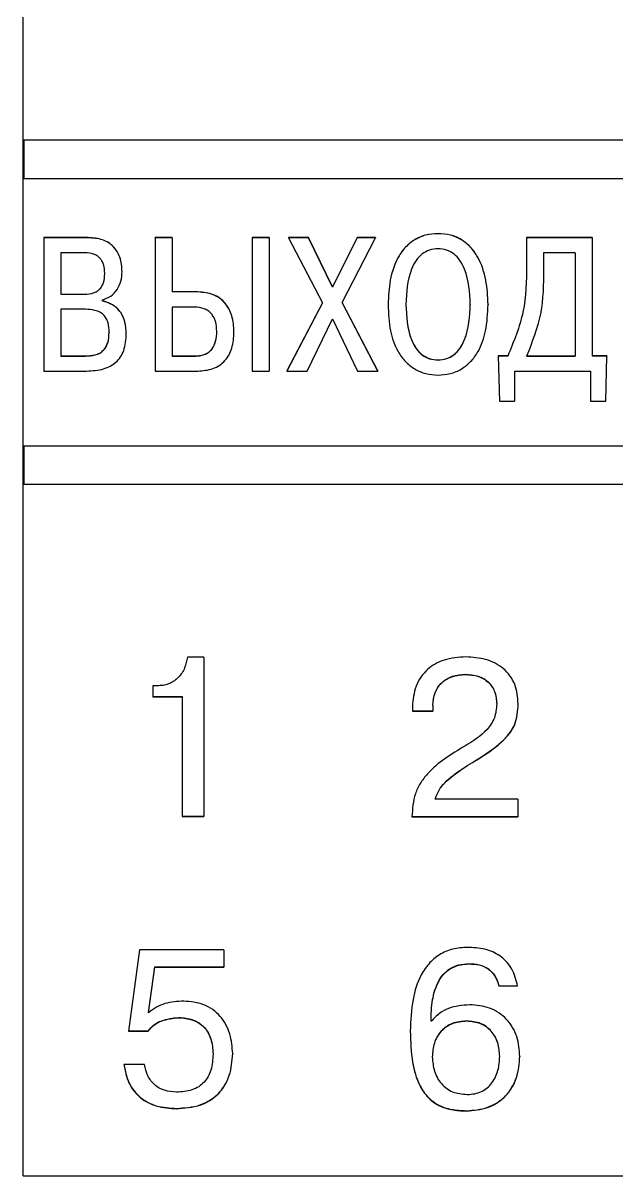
# Model space of a CAD drawing. Header units: millimetres. Extents: x 3520 to 8864, y 403 to 1747.
# Drawn here: x 7348.83 to 7356.58, y 1188.02 to 1203.05 of the extents above; entities that cross this region are included whole.
import ezdxf

# ---------------------------------------------------------------- set-up
doc = ezdxf.new("R2010")
doc.units = ezdxf.units.MM
doc.layers.add('text', color=250, linetype='Continuous')

msp = doc.modelspace()

# ---------------------------------------------------------------- linework, layer by layer
at = {"layer": 'text', "color": 0, "linetype": 'Continuous'}
for p, q in [((7348.834, 1188.018, 1518.358), (7348.834, 1227.039, 1518.358)), ((7358.844, 1201.521, 1518.358), (7348.844, 1201.521, 1518.358)), ((7348.844, 1201.521, 1518.358), (7348.844, 1201.022, 1518.358)), ((7348.844, 1201.022, 1518.358), (7358.844, 1201.022, 1518.358)), ((7348.844, 1201.022, 1518.358), (7358.844, 1201.022, 1518.358)), ((7349.683, 1200.25, 1518.358), (7349.106, 1200.25, 1518.358)), ((7349.106, 1200.25, 1518.358), (7349.106, 1200.248, 1518.358)), ((7349.683, 1200.248, 1518.358), (7349.106, 1200.248, 1518.358)), ((7349.106, 1200.248, 1518.358), (7349.106, 1198.51, 1518.358)), ((7349.683, 1200.25, 1518.358), (7349.683, 1200.248, 1518.358)), ((7350.779, 1200.25, 1518.358), (7350.557, 1200.25, 1518.358)), ((7350.557, 1200.248, 1518.358), (7350.557, 1200.25, 1518.358)), ((7350.557, 1200.248, 1518.358), (7350.557, 1198.51, 1518.358)), ((7350.779, 1200.248, 1518.358), (7350.557, 1200.248, 1518.358)), ((7350.779, 1200.248, 1518.358), (7350.779, 1200.25, 1518.358)), ((7350.779, 1200.248, 1518.358), (7350.779, 1199.541, 1518.358)), ((7352.043, 1200.25, 1518.358), (7351.821, 1200.25, 1518.358)), ((7351.821, 1200.25, 1518.358), (7351.821, 1200.248, 1518.358)), ((7352.043, 1200.248, 1518.358), (7351.821, 1200.248, 1518.358)), ((7351.821, 1200.248, 1518.358), (7351.821, 1198.51, 1518.358)), ((7352.043, 1200.25, 1518.358), (7352.043, 1200.248, 1518.358)), ((7352.043, 1200.248, 1518.358), (7352.043, 1198.51, 1518.358)), ((7352.558, 1200.25, 1518.358), (7352.297, 1200.25, 1518.358)), ((7352.297, 1200.25, 1518.358), (7352.297, 1200.248, 1518.358)), ((7352.558, 1200.248, 1518.358), (7352.297, 1200.248, 1518.358)), ((7352.297, 1200.248, 1518.358), (7352.738, 1199.399, 1518.358)), ((7352.872, 1199.607, 1518.358), (7352.558, 1200.25, 1518.358)), ((7352.558, 1200.25, 1518.358), (7352.558, 1200.248, 1518.358)), ((7352.872, 1199.605, 1518.358), (7352.558, 1200.248, 1518.358)), ((7353.191, 1200.25, 1518.358), (7352.872, 1199.607, 1518.358)), ((7353.191, 1200.248, 1518.358), (7352.872, 1199.605, 1518.358)), ((7352.997, 1199.404, 1518.358), (7353.432, 1200.248, 1518.358)), ((7353.432, 1200.25, 1518.358), (7353.191, 1200.25, 1518.358)), ((7353.191, 1200.25, 1518.358), (7353.191, 1200.248, 1518.358)), ((7353.432, 1200.248, 1518.358), (7353.191, 1200.248, 1518.358)), ((7353.432, 1200.25, 1518.358), (7353.432, 1200.248, 1518.358)), ((7354.247, 1200.302, 1518.358), (7354.247, 1200.301, 1518.358)), ((7356.256, 1200.25, 1518.358), (7355.402, 1200.25, 1518.358)), ((7355.402, 1200.25, 1518.358), (7355.402, 1200.248, 1518.358)), ((7356.256, 1200.248, 1518.358), (7355.402, 1200.248, 1518.358)), ((7355.402, 1200.248, 1518.358), (7355.402, 1199.891, 1518.358)), ((7356.256, 1200.25, 1518.358), (7356.256, 1200.248, 1518.358)), ((7356.256, 1200.248, 1518.358), (7356.256, 1198.706, 1518.358)), ((7349.643, 1200.052, 1518.358), (7349.327, 1200.052, 1518.358)), ((7349.327, 1200.052, 1518.358), (7349.327, 1199.511, 1518.358)), ((7355.624, 1200.052, 1518.358), (7355.624, 1199.836, 1518.358)), ((7356.035, 1200.052, 1518.358), (7355.624, 1200.052, 1518.358)), ((7356.035, 1200.052, 1518.358), (7356.035, 1198.706, 1518.358)), ((7349.9, 1199.783, 1518.358), (7349.9, 1199.781, 1518.358)), ((7350.126, 1199.808, 1518.358), (7350.126, 1199.806, 1518.358)), ((7349.327, 1199.512, 1518.358), (7349.636, 1199.512, 1518.358)), ((7349.327, 1199.511, 1518.358), (7349.636, 1199.511, 1518.358)), ((7349.636, 1199.512, 1518.358), (7349.636, 1199.511, 1518.358)), ((7351.115, 1199.542, 1518.358), (7350.779, 1199.542, 1518.358)), ((7351.115, 1199.541, 1518.358), (7350.779, 1199.541, 1518.358)), ((7351.115, 1199.541, 1518.358), (7351.115, 1199.542, 1518.358)), ((7352.872, 1199.607, 1518.358), (7352.872, 1199.605, 1518.358)), ((7349.867, 1199.436, 1518.358), (7349.867, 1199.424, 1518.358)), ((7351.07, 1199.344, 1518.358), (7350.779, 1199.344, 1518.358)), ((7350.779, 1199.344, 1518.358), (7350.779, 1198.706, 1518.358)), ((7352.738, 1199.4, 1518.358), (7352.274, 1198.512, 1518.358)), ((7352.738, 1199.399, 1518.358), (7352.274, 1198.51, 1518.358)), ((7353.462, 1198.512, 1518.358), (7352.997, 1199.405, 1518.358)), ((7353.462, 1198.51, 1518.358), (7352.997, 1199.404, 1518.358)), ((7353.595, 1199.381, 1518.358), (7353.595, 1199.379, 1518.358)), ((7353.826, 1199.381, 1518.358), (7353.826, 1199.379, 1518.358)), ((7354.667, 1199.381, 1518.358), (7354.667, 1199.379, 1518.358)), ((7354.899, 1199.381, 1518.358), (7354.899, 1199.379, 1518.358)), ((7349.648, 1199.315, 1518.358), (7349.327, 1199.315, 1518.358)), ((7349.327, 1199.315, 1518.358), (7349.327, 1198.706, 1518.358)), ((7352.541, 1198.51, 1518.358), (7352.87, 1199.193, 1518.358)), ((7352.87, 1199.193, 1518.358), (7353.196, 1198.51, 1518.358)), ((7351.361, 1199.028, 1518.358), (7351.361, 1199.027, 1518.358)), ((7351.585, 1199.019, 1518.358), (7351.585, 1199.021, 1518.358)), ((7350.181, 1198.996, 1518.358), (7350.181, 1198.994, 1518.358)), ((7349.327, 1198.708, 1518.358), (7349.648, 1198.708, 1518.358)), ((7349.327, 1198.706, 1518.358), (7349.648, 1198.706, 1518.358)), ((7349.648, 1198.708, 1518.358), (7349.648, 1198.706, 1518.358)), ((7350.779, 1198.708, 1518.358), (7351.088, 1198.708, 1518.358)), ((7350.779, 1198.706, 1518.358), (7351.088, 1198.706, 1518.358)), ((7351.088, 1198.708, 1518.358), (7351.088, 1198.706, 1518.358)), ((7354.247, 1198.656, 1518.358), (7354.247, 1198.654, 1518.358)), ((7355.156, 1198.708, 1518.358), (7355.031, 1198.708, 1518.358)), ((7355.031, 1198.708, 1518.358), (7355.031, 1198.706, 1518.358)), ((7355.031, 1198.706, 1518.358), (7355.046, 1198.118, 1518.358)), ((7355.156, 1198.706, 1518.358), (7355.031, 1198.706, 1518.358)), ((7355.156, 1198.708, 1518.358), (7355.156, 1198.706, 1518.358)), ((7355.402, 1198.708, 1518.358), (7356.035, 1198.708, 1518.358)), ((7355.402, 1198.706, 1518.358), (7356.035, 1198.706, 1518.358)), ((7356.448, 1198.708, 1518.358), (7356.256, 1198.708, 1518.358)), ((7356.448, 1198.706, 1518.358), (7356.256, 1198.706, 1518.358)), ((7356.433, 1198.118, 1518.358), (7356.448, 1198.706, 1518.358)), ((7356.448, 1198.708, 1518.358), (7356.448, 1198.706, 1518.358)), ((7349.106, 1198.51, 1518.358), (7349.663, 1198.51, 1518.358)), ((7350.557, 1198.51, 1518.358), (7351.115, 1198.51, 1518.358)), ((7351.821, 1198.51, 1518.358), (7352.043, 1198.51, 1518.358)), ((7352.274, 1198.512, 1518.358), (7352.274, 1198.51, 1518.358)), ((7352.274, 1198.51, 1518.358), (7352.541, 1198.51, 1518.358)), ((7353.196, 1198.51, 1518.358), (7353.462, 1198.51, 1518.358)), ((7353.462, 1198.512, 1518.358), (7353.462, 1198.51, 1518.358)), ((7355.245, 1198.51, 1518.358), (7356.234, 1198.51, 1518.358)), ((7355.245, 1198.51, 1518.358), (7355.245, 1198.118, 1518.358)), ((7356.234, 1198.51, 1518.358), (7356.234, 1198.118, 1518.358)), ((7355.046, 1198.118, 1518.358), (7355.245, 1198.118, 1518.358)), ((7356.234, 1198.118, 1518.358), (7356.433, 1198.118, 1518.358)), ((7362.676, 1197.531, 1518.358), (7348.844, 1197.531, 1518.358)), ((7348.844, 1197.531, 1518.358), (7348.844, 1197.034, 1518.358)), ((7348.844, 1197.034, 1518.358), (7364.224, 1197.034, 1518.358)), ((7348.844, 1197.034, 1518.358), (7364.224, 1197.034, 1518.358)), ((7351.191, 1194.779, 1518.358), (7350.977, 1194.779, 1518.358)), ((7351.191, 1194.779, 1518.358), (7351.191, 1192.705, 1518.358)), ((7354.602, 1194.555, 1518.358), (7354.602, 1194.557, 1518.358)), ((7350.606, 1194.409, 1518.358), (7350.527, 1194.409, 1518.358)), ((7350.527, 1194.409, 1518.358), (7350.527, 1194.263, 1518.358)), ((7350.527, 1194.266, 1518.358), (7350.911, 1194.266, 1518.358)), ((7350.527, 1194.263, 1518.358), (7350.911, 1194.263, 1518.358)), ((7350.911, 1194.266, 1518.358), (7350.911, 1194.263, 1518.358)), ((7350.911, 1194.263, 1518.358), (7350.911, 1192.705, 1518.358)), ((7353.912, 1194.139, 1518.358), (7353.912, 1194.078, 1518.358)), ((7353.912, 1194.081, 1518.358), (7354.18, 1194.081, 1518.358)), ((7353.912, 1194.078, 1518.358), (7354.18, 1194.078, 1518.358)), ((7354.18, 1194.153, 1518.358), (7354.18, 1194.156, 1518.358)), ((7354.18, 1194.153, 1518.358), (7354.18, 1194.078, 1518.358)), ((7355.012, 1194.168, 1518.358), (7355.012, 1194.17, 1518.358)), ((7355.292, 1194.171, 1518.358), (7355.292, 1194.173, 1518.358)), ((7354.637, 1193.371, 1518.358), (7354.637, 1193.373, 1518.358)), ((7354.209, 1192.929, 1518.358), (7354.209, 1192.932, 1518.358)), ((7355.286, 1192.929, 1518.358), (7354.209, 1192.929, 1518.358)), ((7355.286, 1192.929, 1518.358), (7355.286, 1192.701, 1518.358)), ((7350.911, 1192.708, 1518.358), (7351.191, 1192.708, 1518.358)), ((7350.911, 1192.705, 1518.358), (7351.191, 1192.705, 1518.358)), ((7353.906, 1192.704, 1518.358), (7355.286, 1192.704, 1518.358)), ((7353.906, 1192.701, 1518.358), (7355.286, 1192.701, 1518.358)), ((7350.351, 1190.967, 1518.358), (7350.208, 1189.906, 1518.358)), ((7351.451, 1190.967, 1518.358), (7350.351, 1190.967, 1518.358)), ((7351.451, 1190.967, 1518.358), (7351.451, 1190.74, 1518.358)), ((7354.65, 1190.785, 1518.358), (7354.65, 1190.782, 1518.358)), ((7350.47, 1190.148, 1518.358), (7350.552, 1190.743, 1518.358)), ((7350.47, 1190.145, 1518.358), (7350.552, 1190.74, 1518.358)), ((7350.552, 1190.743, 1518.358), (7351.451, 1190.743, 1518.358)), ((7350.552, 1190.743, 1518.358), (7350.552, 1190.74, 1518.358)), ((7350.552, 1190.74, 1518.358), (7351.451, 1190.74, 1518.358)), ((7355.04, 1190.497, 1518.358), (7355.284, 1190.497, 1518.358)), ((7355.04, 1190.497, 1518.358), (7355.04, 1190.494, 1518.358)), ((7355.04, 1190.494, 1518.358), (7355.284, 1190.494, 1518.358)), ((7350.47, 1190.148, 1518.358), (7350.47, 1190.145, 1518.358)), ((7350.863, 1190.084, 1518.358), (7350.863, 1190.081, 1518.358)), ((7354.155, 1190.04, 1518.358), (7354.155, 1190.037, 1518.358)), ((7354.161, 1190.037, 1518.358), (7354.155, 1190.037, 1518.358)), ((7354.621, 1190.037, 1518.358), (7354.621, 1190.034, 1518.358)), ((7350.208, 1189.909, 1518.358), (7350.465, 1189.909, 1518.358)), ((7350.208, 1189.906, 1518.358), (7350.465, 1189.906, 1518.358)), ((7350.465, 1189.909, 1518.358), (7350.465, 1189.906, 1518.358)), ((7351.312, 1189.61, 1518.358), (7351.312, 1189.607, 1518.358)), ((7351.568, 1189.613, 1518.358), (7351.568, 1189.61, 1518.358)), ((7354.172, 1189.571, 1518.358), (7354.172, 1189.568, 1518.358)), ((7355.052, 1189.58, 1518.358), (7355.052, 1189.577, 1518.358)), ((7350.418, 1189.469, 1518.358), (7350.15, 1189.469, 1518.358)), ((7354.615, 1188.868, 1518.358), (7354.615, 1188.864, 1518.358)), ((7348.834, 1188.018, 1518.358), (7364.234, 1188.018, 1518.358)), ((7348.834, 1188.018, 1518.358), (7364.234, 1188.018, 1518.358))]:
    msp.add_line(p, q, dxfattribs=at)
for points, knots in [([(7350.126, 1199.808, 1518.358), (7350.122, 1199.871, 1518.358), (7350.115, 1199.963, 1518.358), (7350.063, 1200.071, 1518.358), (7350.013, 1200.136, 1518.358), (7349.948, 1200.187, 1518.358), (7349.84, 1200.239, 1518.358), (7349.747, 1200.245, 1518.358), (7349.683, 1200.25, 1518.358)], [0, 0, 0, 0, 0.26731, 0.385919, 0.500024, 0.613954, 0.731824, 1, 1, 1, 1]), ([(7350.126, 1199.806, 1518.358), (7350.122, 1199.87, 1518.358), (7350.115, 1199.962, 1518.358), (7350.064, 1200.07, 1518.358), (7350.013, 1200.135, 1518.358), (7349.948, 1200.186, 1518.358), (7349.84, 1200.238, 1518.358), (7349.747, 1200.244, 1518.358), (7349.683, 1200.248, 1518.358)], [0, 0, 0, 0, 0.26715, 0.385442, 0.500124, 0.613944, 0.731883, 1, 1, 1, 1]), ([(7354.247, 1200.302, 1518.358), (7354.192, 1200.298, 1518.358), (7354.086, 1200.291, 1518.358), (7353.939, 1200.229, 1518.358), (7353.816, 1200.129, 1518.358), (7353.694, 1199.955, 1518.358), (7353.609, 1199.697, 1518.358), (7353.599, 1199.486, 1518.358), (7353.595, 1199.381, 1518.358)], [0, 0, 0, 0, 0.129366, 0.249925, 0.370585, 0.499952, 0.74967, 1, 1, 1, 1]), ([(7354.247, 1200.301, 1518.358), (7354.192, 1200.297, 1518.358), (7354.086, 1200.29, 1518.358), (7353.939, 1200.228, 1518.358), (7353.816, 1200.128, 1518.358), (7353.694, 1199.953, 1518.358), (7353.609, 1199.696, 1518.358), (7353.599, 1199.485, 1518.358), (7353.595, 1199.379, 1518.358)], [0, 0, 0, 0, 0.129158, 0.24991, 0.370526, 0.499928, 0.749657, 1, 1, 1, 1]), ([(7354.899, 1199.381, 1518.358), (7354.894, 1199.486, 1518.358), (7354.884, 1199.697, 1518.358), (7354.799, 1199.955, 1518.358), (7354.677, 1200.129, 1518.358), (7354.554, 1200.229, 1518.358), (7354.408, 1200.292, 1518.358), (7354.302, 1200.298, 1518.358), (7354.247, 1200.302, 1518.358)], [0, 0, 0, 0, 0.250372, 0.500096, 0.629537, 0.750005, 0.870914, 1, 1, 1, 1]), ([(7354.899, 1199.379, 1518.358), (7354.894, 1199.485, 1518.358), (7354.884, 1199.696, 1518.358), (7354.799, 1199.953, 1518.358), (7354.677, 1200.128, 1518.358), (7354.555, 1200.228, 1518.358), (7354.408, 1200.29, 1518.358), (7354.302, 1200.297, 1518.358), (7354.247, 1200.301, 1518.358)], [0, 0, 0, 0, 0.250342, 0.50007, 0.629371, 0.750086, 0.870785, 1, 1, 1, 1]), ([(7354.247, 1200.104, 1518.358), (7354.209, 1200.101, 1518.358), (7354.135, 1200.095, 1518.358), (7354.035, 1200.04, 1518.358), (7353.955, 1199.952, 1518.358), (7353.846, 1199.738, 1518.358), (7353.835, 1199.536, 1518.358), (7353.826, 1199.379, 1518.358)], [0, 0, 0, 0, 0.120938, 0.236196, 0.358993, 0.500454, 1, 1, 1, 1]), ([(7354.667, 1199.379, 1518.358), (7354.659, 1199.536, 1518.358), (7354.647, 1199.738, 1518.358), (7354.539, 1199.952, 1518.358), (7354.459, 1200.04, 1518.358), (7354.358, 1200.095, 1518.358), (7354.284, 1200.101, 1518.358), (7354.247, 1200.104, 1518.358)], [0, 0, 0, 0, 0.499446, 0.641005, 0.763843, 0.879091, 1, 1, 1, 1]), ([(7349.9, 1199.781, 1518.358), (7349.897, 1199.821, 1518.358), (7349.894, 1199.879, 1518.358), (7349.865, 1199.946, 1518.358), (7349.837, 1199.985, 1518.358), (7349.799, 1200.015, 1518.358), (7349.736, 1200.046, 1518.358), (7349.681, 1200.05, 1518.358), (7349.643, 1200.052, 1518.358)], [0, 0, 0, 0, 0.279964, 0.39887, 0.509973, 0.619597, 0.734336, 1, 1, 1, 1]), ([(7349.636, 1199.512, 1518.358), (7349.676, 1199.515, 1518.358), (7349.733, 1199.518, 1518.358), (7349.799, 1199.549, 1518.358), (7349.837, 1199.58, 1518.358), (7349.866, 1199.619, 1518.358), (7349.894, 1199.686, 1518.358), (7349.897, 1199.743, 1518.358), (7349.9, 1199.783, 1518.358)], [0, 0, 0, 0, 0.274129, 0.390506, 0.500129, 0.608191, 0.724448, 1, 1, 1, 1]), ([(7349.636, 1199.511, 1518.358), (7349.676, 1199.513, 1518.358), (7349.733, 1199.517, 1518.358), (7349.799, 1199.548, 1518.358), (7349.837, 1199.578, 1518.358), (7349.866, 1199.617, 1518.358), (7349.894, 1199.684, 1518.358), (7349.897, 1199.741, 1518.358), (7349.9, 1199.781, 1518.358)], [0, 0, 0, 0, 0.274125, 0.390499, 0.500129, 0.608191, 0.724447, 1, 1, 1, 1]), ([(7349.867, 1199.436, 1518.358), (7349.906, 1199.45, 1518.358), (7349.983, 1199.479, 1518.358), (7350.065, 1199.571, 1518.358), (7350.117, 1199.683, 1518.358), (7350.123, 1199.764, 1518.358), (7350.126, 1199.806, 1518.358)], [0, 0, 0, 0, 0.249892, 0.499363, 0.742102, 1, 1, 1, 1]), ([(7355.402, 1199.892, 1518.358), (7355.399, 1199.687, 1518.358), (7355.392, 1199.276, 1518.358), (7355.234, 1198.897, 1518.358), (7355.156, 1198.708, 1518.358)], [0, 0, 0, 0, 0.500758, 1, 1, 1, 1]), ([(7355.402, 1199.891, 1518.358), (7355.399, 1199.685, 1518.358), (7355.392, 1199.275, 1518.358), (7355.234, 1198.896, 1518.358), (7355.156, 1198.706, 1518.358)], [0, 0, 0, 0, 0.500761, 1, 1, 1, 1]), ([(7355.624, 1199.836, 1518.358), (7355.621, 1199.641, 1518.358), (7355.616, 1199.251, 1518.358), (7355.473, 1198.888, 1518.358), (7355.402, 1198.706, 1518.358)], [0, 0, 0, 0, 0.5008649, 1, 1, 1, 1]), ([(7351.585, 1199.021, 1518.358), (7351.581, 1199.092, 1518.358), (7351.573, 1199.225, 1518.358), (7351.495, 1199.376, 1518.358), (7351.403, 1199.462, 1518.358), (7351.286, 1199.527, 1518.358), (7351.184, 1199.536, 1518.358), (7351.115, 1199.542, 1518.358)], [0, 0, 0, 0, 0.269461, 0.49987, 0.620692, 0.74238, 1, 1, 1, 1]), ([(7351.585, 1199.019, 1518.358), (7351.581, 1199.091, 1518.358), (7351.573, 1199.223, 1518.358), (7351.494, 1199.375, 1518.358), (7351.401, 1199.461, 1518.358), (7351.284, 1199.526, 1518.358), (7351.183, 1199.535, 1518.358), (7351.115, 1199.541, 1518.358)], [0, 0, 0, 0, 0.269413, 0.499914, 0.62498, 0.744912, 1, 1, 1, 1]), ([(7350.181, 1198.996, 1518.358), (7350.178, 1199.048, 1518.358), (7350.172, 1199.145, 1518.358), (7350.123, 1199.259, 1518.358), (7350.062, 1199.331, 1518.358), (7349.985, 1199.392, 1518.358), (7349.914, 1199.412, 1518.358), (7349.867, 1199.425, 1518.358)], [0, 0, 0, 0, 0.267608, 0.500027, 0.62521, 0.750538, 1, 1, 1, 1]), ([(7350.181, 1198.994, 1518.358), (7350.178, 1199.046, 1518.358), (7350.172, 1199.143, 1518.358), (7350.123, 1199.257, 1518.358), (7350.062, 1199.329, 1518.358), (7349.985, 1199.39, 1518.358), (7349.914, 1199.41, 1518.358), (7349.867, 1199.424, 1518.358)], [0, 0, 0, 0, 0.267538, 0.500053, 0.625148, 0.75056, 1, 1, 1, 1]), ([(7351.361, 1199.027, 1518.358), (7351.359, 1199.071, 1518.358), (7351.355, 1199.135, 1518.358), (7351.323, 1199.211, 1518.358), (7351.292, 1199.258, 1518.358), (7351.25, 1199.296, 1518.358), (7351.177, 1199.336, 1518.358), (7351.114, 1199.341, 1518.358), (7351.07, 1199.344, 1518.358)], [0, 0, 0, 0, 0.270733, 0.388748, 0.500495, 0.616619, 0.734603, 1, 1, 1, 1]), ([(7353.595, 1199.379, 1518.358), (7353.599, 1199.263, 1518.358), (7353.608, 1199.051, 1518.358), (7353.696, 1198.796, 1518.358), (7353.814, 1198.631, 1518.358), (7353.939, 1198.532, 1518.358), (7354.086, 1198.469, 1518.358), (7354.193, 1198.462, 1518.358), (7354.247, 1198.458, 1518.358)], [0, 0, 0, 0, 0.274406, 0.500045, 0.628022, 0.750029, 0.872827, 1, 1, 1, 1]), ([(7353.826, 1199.381, 1518.358), (7353.835, 1199.223, 1518.358), (7353.845, 1199.022, 1518.358), (7353.953, 1198.808, 1518.358), (7354.034, 1198.72, 1518.358), (7354.135, 1198.665, 1518.358), (7354.209, 1198.659, 1518.358), (7354.247, 1198.656, 1518.358)], [0, 0, 0, 0, 0.499445, 0.640421, 0.762992, 0.878426, 1, 1, 1, 1]), ([(7353.826, 1199.379, 1518.358), (7353.835, 1199.222, 1518.358), (7353.845, 1199.02, 1518.358), (7353.953, 1198.806, 1518.358), (7354.034, 1198.718, 1518.358), (7354.135, 1198.664, 1518.358), (7354.209, 1198.657, 1518.358), (7354.247, 1198.654, 1518.358)], [0, 0, 0, 0, 0.49947, 0.6404466, 0.7630116, 0.8784413, 1, 1, 1, 1]), ([(7354.247, 1198.656, 1518.358), (7354.285, 1198.659, 1518.358), (7354.359, 1198.665, 1518.358), (7354.46, 1198.72, 1518.358), (7354.54, 1198.808, 1518.358), (7354.648, 1199.021, 1518.358), (7354.659, 1199.223, 1518.358), (7354.667, 1199.381, 1518.358)], [0, 0, 0, 0, 0.121608, 0.237056, 0.35958, 0.500426, 1, 1, 1, 1]), ([(7354.247, 1198.458, 1518.358), (7354.301, 1198.462, 1518.358), (7354.407, 1198.469, 1518.358), (7354.554, 1198.532, 1518.358), (7354.679, 1198.631, 1518.358), (7354.798, 1198.796, 1518.358), (7354.885, 1199.051, 1518.358), (7354.894, 1199.263, 1518.358), (7354.899, 1199.379, 1518.358)], [0, 0, 0, 0, 0.127102, 0.249969, 0.371879, 0.499953, 0.725551, 1, 1, 1, 1]), ([(7354.247, 1198.654, 1518.358), (7354.285, 1198.657, 1518.358), (7354.359, 1198.664, 1518.358), (7354.46, 1198.719, 1518.358), (7354.54, 1198.806, 1518.358), (7354.648, 1199.02, 1518.358), (7354.659, 1199.222, 1518.358), (7354.667, 1199.379, 1518.358)], [0, 0, 0, 0, 0.121594, 0.23703, 0.35955, 0.5004, 1, 1, 1, 1]), ([(7349.957, 1199.014, 1518.358), (7349.955, 1199.056, 1518.358), (7349.952, 1199.119, 1518.358), (7349.922, 1199.197, 1518.358), (7349.884, 1199.247, 1518.358), (7349.833, 1199.282, 1518.358), (7349.754, 1199.31, 1518.358), (7349.69, 1199.313, 1518.358), (7349.648, 1199.315, 1518.358)], [0, 0, 0, 0, 0.249998, 0.380366, 0.499944, 0.618679, 0.749932, 1, 1, 1, 1]), ([(7349.648, 1198.708, 1518.358), (7349.69, 1198.71, 1518.358), (7349.755, 1198.712, 1518.358), (7349.834, 1198.742, 1518.358), (7349.883, 1198.779, 1518.358), (7349.917, 1198.825, 1518.358), (7349.951, 1198.903, 1518.358), (7349.954, 1198.969, 1518.358), (7349.957, 1199.016, 1518.358)], [0, 0, 0, 0, 0.250097, 0.379826, 0.500134, 0.607277, 0.723092, 1, 1, 1, 1]), ([(7349.957, 1199.016, 1518.358), (7349.957, 1199.015, 1518.358), (7349.957, 1199.015, 1518.358), (7349.957, 1199.014, 1518.358), (7349.957, 1199.014, 1518.358)], [0, 0, 0, 0, 0.500179, 1, 1, 1, 1]), ([(7351.088, 1198.708, 1518.358), (7351.11, 1198.709, 1518.358), (7351.152, 1198.711, 1518.358), (7351.211, 1198.729, 1518.358), (7351.261, 1198.759, 1518.358), (7351.313, 1198.812, 1518.358), (7351.355, 1198.905, 1518.358), (7351.359, 1198.984, 1518.358), (7351.361, 1199.028, 1518.358)], [0, 0, 0, 0, 0.138986, 0.264353, 0.382395, 0.500598, 0.725679, 1, 1, 1, 1]), ([(7351.088, 1198.706, 1518.358), (7351.11, 1198.708, 1518.358), (7351.152, 1198.71, 1518.358), (7351.211, 1198.728, 1518.358), (7351.261, 1198.757, 1518.358), (7351.313, 1198.811, 1518.358), (7351.355, 1198.903, 1518.358), (7351.359, 1198.983, 1518.358), (7351.361, 1199.027, 1518.358)], [0, 0, 0, 0, 0.138973, 0.26433, 0.382369, 0.500572, 0.72566, 1, 1, 1, 1]), ([(7351.115, 1198.51, 1518.358), (7351.181, 1198.515, 1518.358), (7351.281, 1198.523, 1518.358), (7351.4, 1198.583, 1518.358), (7351.472, 1198.645, 1518.358), (7351.525, 1198.722, 1518.358), (7351.575, 1198.844, 1518.358), (7351.581, 1198.947, 1518.358), (7351.585, 1199.019, 1518.358)], [0, 0, 0, 0, 0.249563, 0.376845, 0.49974, 0.610252, 0.727709, 1, 1, 1, 1]), ([(7349.648, 1198.706, 1518.358), (7349.69, 1198.708, 1518.358), (7349.755, 1198.71, 1518.358), (7349.834, 1198.741, 1518.358), (7349.883, 1198.777, 1518.358), (7349.917, 1198.823, 1518.358), (7349.951, 1198.901, 1518.358), (7349.954, 1198.967, 1518.358), (7349.957, 1199.014, 1518.358)], [0, 0, 0, 0, 0.250075, 0.379795, 0.500103, 0.607247, 0.723064, 1, 1, 1, 1]), ([(7349.663, 1198.51, 1518.358), (7349.738, 1198.514, 1518.358), (7349.845, 1198.52, 1518.358), (7349.972, 1198.571, 1518.358), (7350.047, 1198.623, 1518.358), (7350.108, 1198.693, 1518.358), (7350.169, 1198.815, 1518.358), (7350.176, 1198.92, 1518.358), (7350.181, 1198.994, 1518.358)], [0, 0, 0, 0, 0.27526, 0.391923, 0.500211, 0.61229, 0.729077, 1, 1, 1, 1]), ([(7350.977, 1194.779, 1518.358), (7350.968, 1194.732, 1518.358), (7350.951, 1194.638, 1518.358), (7350.882, 1194.535, 1518.358), (7350.81, 1194.471, 1518.358), (7350.748, 1194.436, 1518.358), (7350.679, 1194.413, 1518.358), (7350.63, 1194.41, 1518.358), (7350.606, 1194.409, 1518.358)], [0, 0, 0, 0, 0.249793, 0.499347, 0.625987, 0.749473, 0.872797, 1, 1, 1, 1]), ([(7354.611, 1194.784, 1518.358), (7354.513, 1194.777, 1518.358), (7354.373, 1194.769, 1518.358), (7354.208, 1194.696, 1518.358), (7354.104, 1194.622, 1518.358), (7354.018, 1194.523, 1518.358), (7353.934, 1194.363, 1518.358), (7353.921, 1194.228, 1518.358), (7353.912, 1194.139, 1518.358)], [0, 0, 0, 0, 0.268895, 0.387064, 0.500171, 0.622992, 0.750488, 1, 1, 1, 1]), ([(7355.292, 1194.171, 1518.358), (7355.284, 1194.257, 1518.358), (7355.273, 1194.388, 1518.358), (7355.189, 1194.54, 1518.358), (7355.101, 1194.635, 1518.358), (7354.992, 1194.706, 1518.358), (7354.829, 1194.77, 1518.358), (7354.698, 1194.778, 1518.358), (7354.611, 1194.784, 1518.358)], [0, 0, 0, 0, 0.249346, 0.375173, 0.499582, 0.621136, 0.749981, 1, 1, 1, 1]), ([(7354.18, 1194.156, 1518.358), (7354.185, 1194.211, 1518.358), (7354.192, 1194.293, 1518.358), (7354.243, 1194.391, 1518.358), (7354.296, 1194.453, 1518.358), (7354.362, 1194.501, 1518.358), (7354.463, 1194.547, 1518.358), (7354.546, 1194.553, 1518.358), (7354.602, 1194.557, 1518.358)], [0, 0, 0, 0, 0.249466, 0.375698, 0.499816, 0.624224, 0.745334, 1, 1, 1, 1]), ([(7354.18, 1194.153, 1518.358), (7354.185, 1194.208, 1518.358), (7354.192, 1194.291, 1518.358), (7354.243, 1194.388, 1518.358), (7354.296, 1194.45, 1518.358), (7354.361, 1194.498, 1518.358), (7354.461, 1194.544, 1518.358), (7354.545, 1194.551, 1518.358), (7354.602, 1194.555, 1518.358)], [0, 0, 0, 0, 0.249482, 0.375781, 0.499833, 0.619461, 0.742403, 1, 1, 1, 1]), ([(7354.602, 1194.557, 1518.358), (7354.659, 1194.553, 1518.358), (7354.742, 1194.548, 1518.358), (7354.84, 1194.504, 1518.358), (7354.901, 1194.46, 1518.358), (7354.951, 1194.403, 1518.358), (7355.001, 1194.308, 1518.358), (7355.008, 1194.227, 1518.358), (7355.012, 1194.17, 1518.358)], [0, 0, 0, 0, 0.266582, 0.38535, 0.500236, 0.617852, 0.736653, 1, 1, 1, 1]), ([(7354.602, 1194.555, 1518.358), (7354.659, 1194.551, 1518.358), (7354.742, 1194.545, 1518.358), (7354.84, 1194.501, 1518.358), (7354.901, 1194.457, 1518.358), (7354.951, 1194.401, 1518.358), (7355.001, 1194.306, 1518.358), (7355.008, 1194.224, 1518.358), (7355.012, 1194.168, 1518.358)], [0, 0, 0, 0, 0.267179, 0.38579, 0.500167, 0.617782, 0.736602, 1, 1, 1, 1]), ([(7355.012, 1194.168, 1518.358), (7355.007, 1194.107, 1518.358), (7354.995, 1193.987, 1518.358), (7354.857, 1193.78, 1518.358), (7354.7, 1193.685, 1518.358), (7354.596, 1193.622, 1518.358)], [0, 0, 0, 0, 0.249754, 0.499494, 1, 1, 1, 1]), ([(7354.637, 1193.373, 1518.358), (7354.795, 1193.468, 1518.358), (7354.994, 1193.588, 1518.358), (7355.184, 1193.787, 1518.358), (7355.277, 1193.946, 1518.358), (7355.286, 1194.081, 1518.358), (7355.292, 1194.173, 1518.358)], [0, 0, 0, 0, 0.500814, 0.632929, 0.750913, 1, 1, 1, 1]), ([(7354.637, 1193.371, 1518.358), (7354.795, 1193.466, 1518.358), (7354.994, 1193.585, 1518.358), (7355.184, 1193.784, 1518.358), (7355.277, 1193.943, 1518.358), (7355.286, 1194.079, 1518.358), (7355.292, 1194.171, 1518.358)], [0, 0, 0, 0, 0.500793, 0.632939, 0.750894, 1, 1, 1, 1]), ([(7354.596, 1193.622, 1518.358), (7354.419, 1193.515, 1518.358), (7354.198, 1193.382, 1518.358), (7354.012, 1193.139, 1518.358), (7353.923, 1192.955, 1518.358), (7353.913, 1192.803, 1518.358), (7353.906, 1192.701, 1518.358)], [0, 0, 0, 0, 0.500045, 0.627592, 0.750396, 1, 1, 1, 1]), ([(7354.209, 1192.932, 1518.358), (7354.228, 1192.981, 1518.358), (7354.266, 1193.079, 1518.358), (7354.418, 1193.229, 1518.358), (7354.549, 1193.316, 1518.358), (7354.637, 1193.373, 1518.358)], [0, 0, 0, 0, 0.249202, 0.499295, 1, 1, 1, 1]), ([(7354.209, 1192.929, 1518.358), (7354.228, 1192.978, 1518.358), (7354.266, 1193.077, 1518.358), (7354.418, 1193.227, 1518.358), (7354.549, 1193.313, 1518.358), (7354.637, 1193.371, 1518.358)], [0, 0, 0, 0, 0.249217, 0.499309, 1, 1, 1, 1]), ([(7354.653, 1190.997, 1518.358), (7354.589, 1190.995, 1518.358), (7354.461, 1190.99, 1518.358), (7354.282, 1190.921, 1518.358), (7354.131, 1190.802, 1518.358), (7353.995, 1190.602, 1518.358), (7353.899, 1190.295, 1518.358), (7353.89, 1190.044, 1518.358), (7353.884, 1189.905, 1518.358)], [0, 0, 0, 0, 0.1251346, 0.2499954, 0.370661, 0.4998033, 0.7230917, 1, 1, 1, 1]), ([(7355.284, 1190.494, 1518.358), (7355.265, 1190.569, 1518.358), (7355.237, 1190.679, 1518.358), (7355.151, 1190.801, 1518.358), (7355.049, 1190.898, 1518.358), (7354.881, 1190.983, 1518.358), (7354.732, 1190.992, 1518.358), (7354.653, 1190.997, 1518.358)], [0, 0, 0, 0, 0.262454, 0.382306, 0.500284, 0.735523, 1, 1, 1, 1]), ([(7354.155, 1190.04, 1518.358), (7354.158, 1190.132, 1518.358), (7354.162, 1190.3, 1518.358), (7354.222, 1190.507, 1518.358), (7354.307, 1190.644, 1518.358), (7354.402, 1190.726, 1518.358), (7354.52, 1190.776, 1518.358), (7354.605, 1190.782, 1518.358), (7354.65, 1190.785, 1518.358)], [0, 0, 0, 0, 0.275932, 0.50029, 0.630155, 0.749432, 0.869088, 1, 1, 1, 1]), ([(7354.155, 1190.037, 1518.358), (7354.158, 1190.129, 1518.358), (7354.162, 1190.297, 1518.358), (7354.222, 1190.503, 1518.358), (7354.307, 1190.64, 1518.358), (7354.402, 1190.723, 1518.358), (7354.52, 1190.773, 1518.358), (7354.605, 1190.779, 1518.358), (7354.65, 1190.782, 1518.358)], [0, 0, 0, 0, 0.27562, 0.499619, 0.629756, 0.749216, 0.868993, 1, 1, 1, 1]), ([(7354.65, 1190.785, 1518.358), (7354.695, 1190.783, 1518.358), (7354.784, 1190.779, 1518.358), (7354.906, 1190.726, 1518.358), (7354.999, 1190.626, 1518.358), (7355.026, 1190.542, 1518.358), (7355.04, 1190.497, 1518.358)], [0, 0, 0, 0, 0.250611, 0.50031, 0.735911, 1, 1, 1, 1]), ([(7354.65, 1190.782, 1518.358), (7354.695, 1190.78, 1518.358), (7354.784, 1190.776, 1518.358), (7354.906, 1190.723, 1518.358), (7354.999, 1190.623, 1518.358), (7355.026, 1190.538, 1518.358), (7355.04, 1190.494, 1518.358)], [0, 0, 0, 0, 0.250598, 0.50029, 0.735902, 1, 1, 1, 1]), ([(7350.93, 1190.297, 1518.358), (7350.847, 1190.292, 1518.358), (7350.723, 1190.285, 1518.358), (7350.569, 1190.22, 1518.358), (7350.504, 1190.17, 1518.358), (7350.47, 1190.145, 1518.358)], [0, 0, 0, 0, 0.499505, 0.746413, 1, 1, 1, 1]), ([(7351.568, 1189.61, 1518.358), (7351.562, 1189.698, 1518.358), (7351.552, 1189.83, 1518.358), (7351.483, 1189.993, 1518.358), (7351.408, 1190.102, 1518.358), (7351.31, 1190.19, 1518.358), (7351.153, 1190.276, 1518.358), (7351.019, 1190.289, 1518.358), (7350.93, 1190.297, 1518.358)], [0, 0, 0, 0, 0.249941, 0.377961, 0.500376, 0.62504, 0.750704, 1, 1, 1, 1]), ([(7354.659, 1190.249, 1518.358), (7354.565, 1190.241, 1518.358), (7354.423, 1190.229, 1518.358), (7354.255, 1190.14, 1518.358), (7354.192, 1190.071, 1518.358), (7354.161, 1190.037, 1518.358)], [0, 0, 0, 0, 0.499297, 0.75288, 1, 1, 1, 1]), ([(7355.313, 1189.574, 1518.358), (7355.307, 1189.662, 1518.358), (7355.297, 1189.795, 1518.358), (7355.222, 1189.956, 1518.358), (7355.143, 1190.062, 1518.358), (7355.041, 1190.147, 1518.358), (7354.882, 1190.23, 1518.358), (7354.748, 1190.242, 1518.358), (7354.659, 1190.249, 1518.358)], [0, 0, 0, 0, 0.249783, 0.377021, 0.500185, 0.624264, 0.750549, 1, 1, 1, 1]), ([(7350.465, 1189.909, 1518.358), (7350.487, 1189.935, 1518.358), (7350.535, 1189.993, 1518.358), (7350.673, 1190.061, 1518.358), (7350.788, 1190.075, 1518.358), (7350.863, 1190.084, 1518.358)], [0, 0, 0, 0, 0.227867, 0.50033, 1, 1, 1, 1]), ([(7350.465, 1189.906, 1518.358), (7350.487, 1189.932, 1518.358), (7350.535, 1189.99, 1518.358), (7350.673, 1190.058, 1518.358), (7350.788, 1190.072, 1518.358), (7350.863, 1190.081, 1518.358)], [0, 0, 0, 0, 0.228047, 0.500343, 1, 1, 1, 1]), ([(7350.863, 1190.084, 1518.358), (7350.926, 1190.079, 1518.358), (7351.02, 1190.072, 1518.358), (7351.132, 1190.015, 1518.358), (7351.2, 1189.957, 1518.358), (7351.251, 1189.886, 1518.358), (7351.301, 1189.772, 1518.358), (7351.307, 1189.677, 1518.358), (7351.312, 1189.61, 1518.358)], [0, 0, 0, 0, 0.249551, 0.376579, 0.499828, 0.61261, 0.730702, 1, 1, 1, 1]), ([(7350.863, 1190.081, 1518.358), (7350.926, 1190.076, 1518.358), (7351.02, 1190.068, 1518.358), (7351.132, 1190.012, 1518.358), (7351.2, 1189.954, 1518.358), (7351.251, 1189.882, 1518.358), (7351.301, 1189.769, 1518.358), (7351.307, 1189.673, 1518.358), (7351.312, 1189.607, 1518.358)], [0, 0, 0, 0, 0.249533, 0.376637, 0.499803, 0.612584, 0.730682, 1, 1, 1, 1]), ([(7354.621, 1190.037, 1518.358), (7354.556, 1190.032, 1518.358), (7354.462, 1190.024, 1518.358), (7354.353, 1189.966, 1518.358), (7354.286, 1189.909, 1518.358), (7354.233, 1189.836, 1518.358), (7354.183, 1189.724, 1518.358), (7354.177, 1189.632, 1518.358), (7354.172, 1189.571, 1518.358)], [0, 0, 0, 0, 0.261533, 0.380728, 0.499891, 0.622246, 0.750216, 1, 1, 1, 1]), ([(7354.621, 1190.034, 1518.358), (7354.556, 1190.029, 1518.358), (7354.462, 1190.021, 1518.358), (7354.353, 1189.963, 1518.358), (7354.286, 1189.905, 1518.358), (7354.233, 1189.833, 1518.358), (7354.183, 1189.721, 1518.358), (7354.177, 1189.629, 1518.358), (7354.172, 1189.568, 1518.358)], [0, 0, 0, 0, 0.2615109, 0.3806996, 0.4998608, 0.6222185, 0.7501941, 1, 1, 1, 1]), ([(7355.052, 1189.58, 1518.358), (7355.047, 1189.639, 1518.358), (7355.04, 1189.728, 1518.358), (7354.993, 1189.836, 1518.358), (7354.942, 1189.908, 1518.358), (7354.879, 1189.965, 1518.358), (7354.774, 1190.024, 1518.358), (7354.683, 1190.032, 1518.358), (7354.621, 1190.037, 1518.358)], [0, 0, 0, 0, 0.249842, 0.377957, 0.500258, 0.620768, 0.740246, 1, 1, 1, 1]), ([(7355.052, 1189.577, 1518.358), (7355.047, 1189.636, 1518.358), (7355.04, 1189.725, 1518.358), (7354.993, 1189.833, 1518.358), (7354.942, 1189.905, 1518.358), (7354.879, 1189.962, 1518.358), (7354.774, 1190.021, 1518.358), (7354.683, 1190.028, 1518.358), (7354.621, 1190.034, 1518.358)], [0, 0, 0, 0, 0.249862, 0.377984, 0.500287, 0.620796, 0.740268, 1, 1, 1, 1]), ([(7353.884, 1189.908, 1518.358), (7353.889, 1189.771, 1518.358), (7353.896, 1189.53, 1518.358), (7353.978, 1189.232, 1518.358), (7354.106, 1189.041, 1518.358), (7354.252, 1188.933, 1518.358), (7354.427, 1188.876, 1518.358), (7354.549, 1188.871, 1518.358), (7354.615, 1188.868, 1518.358)], [0, 0, 0, 0, 0.282611, 0.5002611, 0.6289406, 0.7498909, 0.8655614, 1, 1, 1, 1]), ([(7353.884, 1189.908, 1518.358), (7353.884, 1189.907, 1518.358), (7353.884, 1189.906, 1518.358), (7353.884, 1189.905, 1518.358), (7353.884, 1189.905, 1518.358)], [0, 0, 0, 0, 0.499823, 1, 1, 1, 1]), ([(7353.884, 1189.905, 1518.358), (7353.889, 1189.768, 1518.358), (7353.896, 1189.526, 1518.358), (7353.978, 1189.229, 1518.358), (7354.106, 1189.038, 1518.358), (7354.252, 1188.93, 1518.358), (7354.426, 1188.873, 1518.358), (7354.549, 1188.867, 1518.358), (7354.615, 1188.864, 1518.358)], [0, 0, 0, 0, 0.282675, 0.500295, 0.629015, 0.749924, 0.865486, 1, 1, 1, 1]), ([(7350.837, 1188.898, 1518.358), (7350.942, 1188.905, 1518.358), (7351.093, 1188.915, 1518.358), (7351.27, 1188.999, 1518.358), (7351.379, 1189.083, 1518.358), (7351.467, 1189.195, 1518.358), (7351.55, 1189.371, 1518.358), (7351.561, 1189.517, 1518.358), (7351.568, 1189.613, 1518.358)], [0, 0, 0, 0, 0.266728, 0.385089, 0.500024, 0.622395, 0.75029, 1, 1, 1, 1]), ([(7350.837, 1188.894, 1518.358), (7350.942, 1188.902, 1518.358), (7351.093, 1188.912, 1518.358), (7351.27, 1188.996, 1518.358), (7351.38, 1189.08, 1518.358), (7351.467, 1189.191, 1518.358), (7351.55, 1189.368, 1518.358), (7351.561, 1189.513, 1518.358), (7351.568, 1189.61, 1518.358)], [0, 0, 0, 0, 0.266884, 0.385194, 0.499979, 0.622391, 0.750263, 1, 1, 1, 1]), ([(7351.312, 1189.607, 1518.358), (7351.307, 1189.535, 1518.358), (7351.302, 1189.433, 1518.358), (7351.251, 1189.312, 1518.358), (7351.198, 1189.238, 1518.358), (7351.126, 1189.177, 1518.358), (7351.006, 1189.121, 1518.358), (7350.905, 1189.114, 1518.358), (7350.837, 1189.11, 1518.358)], [0, 0, 0, 0, 0.273326, 0.390421, 0.500173, 0.620426, 0.745031, 1, 1, 1, 1]), ([(7354.172, 1189.568, 1518.358), (7354.177, 1189.506, 1518.358), (7354.185, 1189.412, 1518.358), (7354.235, 1189.296, 1518.358), (7354.287, 1189.22, 1518.358), (7354.354, 1189.158, 1518.358), (7354.465, 1189.094, 1518.358), (7354.561, 1189.086, 1518.358), (7354.627, 1189.08, 1518.358)], [0, 0, 0, 0, 0.2498859, 0.3781275, 0.5003504, 0.6219117, 0.7416364, 1, 1, 1, 1]), ([(7354.615, 1188.868, 1518.358), (7354.71, 1188.875, 1518.358), (7354.852, 1188.886, 1518.358), (7355.023, 1188.971, 1518.358), (7355.132, 1189.06, 1518.358), (7355.216, 1189.172, 1518.358), (7355.296, 1189.343, 1518.358), (7355.306, 1189.484, 1518.358), (7355.313, 1189.577, 1518.358)], [0, 0, 0, 0, 0.249577, 0.37605, 0.4999, 0.622671, 0.750262, 1, 1, 1, 1]), ([(7354.615, 1188.864, 1518.358), (7354.71, 1188.872, 1518.358), (7354.852, 1188.883, 1518.358), (7355.023, 1188.968, 1518.358), (7355.132, 1189.057, 1518.358), (7355.216, 1189.169, 1518.358), (7355.296, 1189.339, 1518.358), (7355.306, 1189.481, 1518.358), (7355.313, 1189.574, 1518.358)], [0, 0, 0, 0, 0.249556, 0.376077, 0.49987, 0.622681, 0.750242, 1, 1, 1, 1]), ([(7354.627, 1189.08, 1518.358), (7354.66, 1189.082, 1518.358), (7354.724, 1189.085, 1518.358), (7354.813, 1189.115, 1518.358), (7354.89, 1189.163, 1518.358), (7354.973, 1189.252, 1518.358), (7355.039, 1189.394, 1518.358), (7355.047, 1189.516, 1518.358), (7355.052, 1189.577, 1518.358)], [0, 0, 0, 0, 0.134798, 0.257504, 0.377246, 0.500581, 0.74992, 1, 1, 1, 1]), ([(7355.313, 1189.577, 1518.358), (7355.313, 1189.577, 1518.358), (7355.313, 1189.576, 1518.358), (7355.313, 1189.575, 1518.358), (7355.313, 1189.574, 1518.358)], [0, 0, 0, 0, 0.499824, 1, 1, 1, 1]), ([(7350.15, 1189.472, 1518.358), (7350.166, 1189.391, 1518.358), (7350.189, 1189.268, 1518.358), (7350.277, 1189.126, 1518.358), (7350.389, 1189.011, 1518.358), (7350.58, 1188.913, 1518.358), (7350.747, 1188.903, 1518.358), (7350.837, 1188.898, 1518.358)], [0, 0, 0, 0, 0.249824, 0.376835, 0.500369, 0.732274, 1, 1, 1, 1]), ([(7350.15, 1189.469, 1518.358), (7350.166, 1189.388, 1518.358), (7350.189, 1189.264, 1518.358), (7350.277, 1189.123, 1518.358), (7350.389, 1189.008, 1518.358), (7350.58, 1188.91, 1518.358), (7350.747, 1188.9, 1518.358), (7350.837, 1188.894, 1518.358)], [0, 0, 0, 0, 0.249852, 0.376924, 0.500415, 0.732142, 1, 1, 1, 1]), ([(7350.837, 1189.11, 1518.358), (7350.783, 1189.114, 1518.358), (7350.68, 1189.122, 1518.358), (7350.566, 1189.185, 1518.358), (7350.499, 1189.258, 1518.358), (7350.445, 1189.345, 1518.358), (7350.429, 1189.42, 1518.358), (7350.418, 1189.469, 1518.358)], [0, 0, 0, 0, 0.265138, 0.499272, 0.622229, 0.74995, 1, 1, 1, 1]), ([(7350.837, 1188.898, 1518.358), (7350.837, 1188.897, 1518.358), (7350.837, 1188.896, 1518.358), (7350.837, 1188.895, 1518.358), (7350.837, 1188.894, 1518.358)], [0, 0, 0, 0, 0.499824, 1, 1, 1, 1])]:
    msp.add_open_spline(points, degree=3, knots=knots, dxfattribs=at)

doc.saveas('drawing.dxf')
